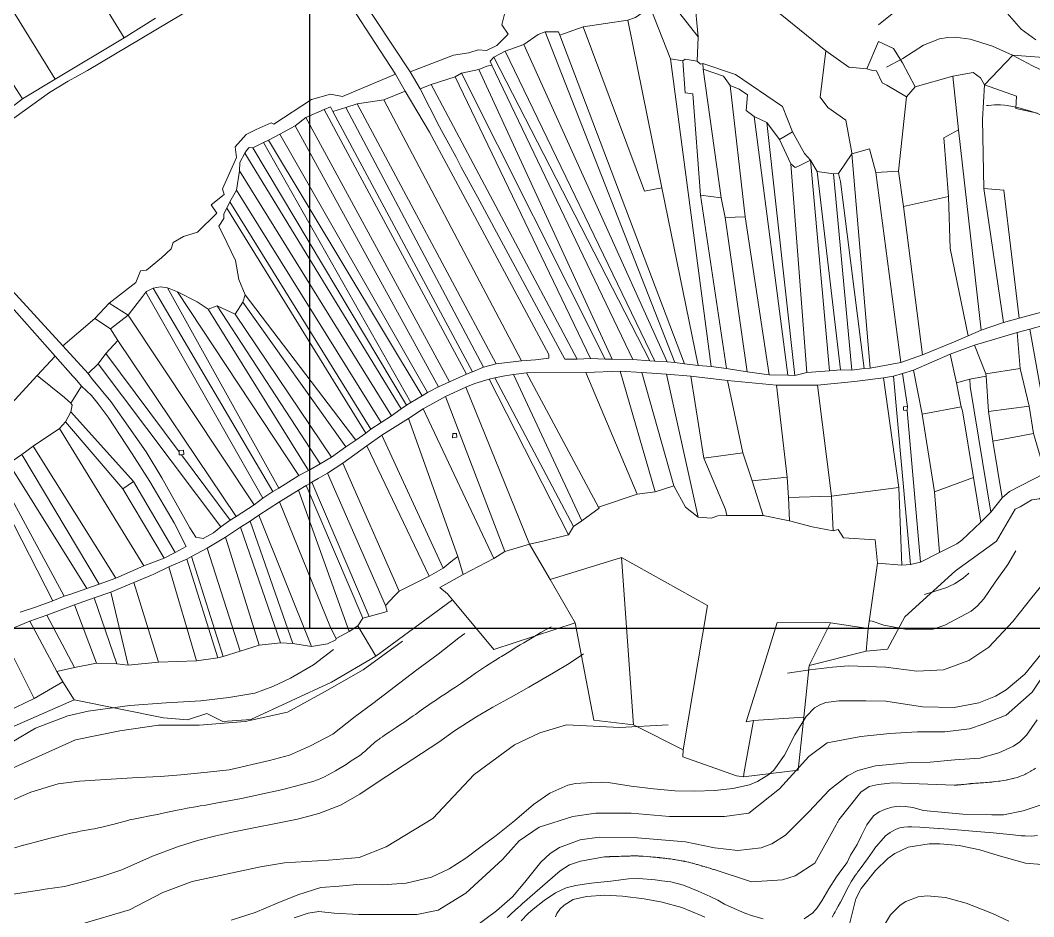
# Model space of a CAD drawing. Header units: metres. Extents: x 548946 to 557077, y 1838800 to 1845419.
# Drawn here: x 554815 to 555462, y 1839816 to 1840388 of the extents above; entities that cross this region are included whole.
import ezdxf

# ---------------------------------------------------------------- set-up
doc = ezdxf.new("R2010")
doc.units = ezdxf.units.M
doc.header["$LTSCALE"] = 28
for name, color, linetype, lineweight in [('1', 7, 'Continuous', 13), ('10', 7, 'Continuous', 13), ('2', 7, 'Continuous', 13), ('60', 7, 'Continuous', 25)]:
    doc.layers.add(name, color=color, linetype=linetype, lineweight=lineweight)

msp = doc.modelspace()

# ---------------------------------------------------------------- linework, layer by layer
at = {"layer": '1'}
for points in [[(555462.93, 1840375.06), (555453.56, 1840381.89), (555443.33, 1840393.86), (555435.66, 1840411.81), (555423.72, 1840418.65), (555410.09, 1840418.65), (555385.37, 1840403.26), (555362.77, 1840384.8)], [(555431.57, 1840333.16), (555432.79, 1840333.33), (555436.67, 1840333.63), (555440.54, 1840333.6), (555443.11, 1840333.42), (555444.82, 1840333.22), (555448.22, 1840332.68), (555452.07, 1840331.85), (555454.6, 1840331.18), (555459.61, 1840329.63), (555463.37, 1840328.31), (555470.78, 1840325.41), (555477.85, 1840322.33), (555481.33, 1840320.66), (555488.06, 1840317.09), (555491.34, 1840315.16), (555491.83, 1840314.86), (555493.67, 1840313.63)], [(555304.7, 1839971.16), (555318.86, 1839973.29), (555333.35, 1839975), (555343.58, 1839975.86), (555367.45, 1839975), (555387.05, 1839972.44), (555404.11, 1839973.3), (555420.31, 1839979.28), (555433.09, 1839987.83), (555448.44, 1840004.07), (555460.37, 1840019.46), (555479.97, 1840043.39)], [(555420.38, 1840034.98), (555419.82, 1840034.46), (555416.9, 1840032.04), (555413.53, 1840029.68), (555411.18, 1840028.27), (555407.92, 1840026.6), (555406.24, 1840025.87), (555392.09, 1840021.4)], [(555153.91, 1840000.83), (555150.8, 1839999.04), (555147.46, 1839997.09), (555140.78, 1839993.16), (555136.44, 1839990.58), (555134.28, 1839989.28), (555131.05, 1839987.3), (555128.84, 1839985.92), (555124.43, 1839983.15), (555122.22, 1839981.77), (555121.11, 1839981.09), (555120.83, 1839980.92), (555112.04, 1839975.42), (555105.63, 1839971.09), (555102.44, 1839968.9), (555100.31, 1839967.43), (555096.07, 1839964.49), (555092.87, 1839962.3), (555090.78, 1839960.9), (555086.58, 1839958.11), (555083.43, 1839956.01), (555080.22, 1839953.84), (555078.1, 1839952.39), (555073.85, 1839949.46), (555073.49, 1839949.21), (555070.22, 1839946.88)], [(555059.1, 1839991.67), (555034.12, 1839973.4), (555009.42, 1839959.25), (554985.9, 1839946.27), (554958.84, 1839940.38), (554929.44, 1839938.02), (554903.56, 1839938.02), (554878.86, 1839934.48), (554850.63, 1839928.58), (554787.12, 1839900.27), (554755.36, 1839887.3), (554711.84, 1839880.22), (554675.38, 1839871.96), (554648.33, 1839858.99), (554613.04, 1839831.86), (554583.63, 1839818.88), (554557.76, 1839820.06), (554538.94, 1839824.78), (554516.59, 1839837.76), (554475.42, 1839889.66), (554450.73, 1839907.34), (554438.97, 1839915.6), (554424.85, 1839922.68), (554424.42, 1839922.71)], [(555098.88, 1839996.47), (555095.15, 1839993.67), (555081.89, 1839983.23), (555068.2, 1839973.3), (555040.26, 1839951.88), (555029.02, 1839943.63), (555014.78, 1839932.37), (555000.54, 1839924.87), (554987.04, 1839918.87), (554974.25, 1839915.48), (554948.64, 1839909.64), (554934.72, 1839908.09), (554917.81, 1839906.39), (554904.89, 1839905.3), (554890.35, 1839904.57), (554870.04, 1839903.37), (554853.25, 1839902.21), (554839.52, 1839900.51), (554822.11, 1839895.4), (554810.86, 1839890.45)], [(555015.06, 1839986.36), (555002.4, 1839976.61), (554987.79, 1839967.99), (554976.55, 1839962.74), (554965.08, 1839958.34), (554948.45, 1839955.78), (554930.54, 1839953.62), (554908.49, 1839952.23), (554885.24, 1839950.52), (554858.67, 1839947.04)], [(554990.15, 1839815.23), (554998.94, 1839818.17), (555005.77, 1839819.15), (555015.53, 1839818.17), (555031.15, 1839817.19), (555045.79, 1839817.19), (555068.25, 1839817.19), (555081.91, 1839820.13), (555099.48, 1839830.9), (555122.91, 1839852.43), (555133.65, 1839864.18), (555146.34, 1839872.99), (555167.82, 1839879.84), (555182.46, 1839881.8), (555204.91, 1839881.8), (555229.32, 1839879.84), (555247.86, 1839879.84), (555264.46, 1839879.84), (555280.08, 1839881.8), (555299.6, 1839897.47), (555318.15, 1839918.02), (555329.86, 1839926.83), (555351.34, 1839930.75), (555369.89, 1839932.71), (555387.46, 1839933.69), (555405.03, 1839933.69), (555420.65, 1839935.64), (555429.43, 1839938.58), (555444.08, 1839944.45), (555460.67, 1839959.14), (555478.16, 1839985.27)], [(554949.87, 1839813.6), (554965.23, 1839818.49), (554979.26, 1839824.43), (554992.44, 1839829.72), (555006.99, 1839834.41), (555018.76, 1839835.42), (555030.08, 1839836.3), (555046.37, 1839836.22), (555061.51, 1839837.23), (555077.74, 1839841.08), (555088.94, 1839846.43), (555099.51, 1839853.3), (555109.21, 1839860.36), (555118.98, 1839867.7), (555130.67, 1839877.04), (555142.64, 1839887.34), (555153.06, 1839894.66), (555164.49, 1839899.66), (555169.46, 1839900.83), (555179.81, 1839901.54), (555186.16, 1839901.68), (555190.21, 1839901.47), (555204.87, 1839899.15), (555219.11, 1839897.35), (555232.89, 1839896.25), (555245.28, 1839895.93), (555258.32, 1839896.43), (555269.71, 1839897.59), (555280.46, 1839900.03), (555285.59, 1839902.05), (555292.79, 1839906.46), (555295.93, 1839909.27), (555302.82, 1839918.92), (555309.26, 1839931.8), (555316.48, 1839943.54), (555321.96, 1839949.04), (555325.2, 1839951.05), (555329.09, 1839952.45), (555337.47, 1839953.52), (555354.5, 1839953.53), (555367.25, 1839953.25), (555390.67, 1839949.82), (555410.85, 1839949.36), (555426.56, 1839952.34), (555437.2, 1839956.52), (555443.98, 1839960.48), (555456.07, 1839970.6), (555466.17, 1839983.15)], [(554858.67, 1839947.04), (554845.79, 1839944.02), (554825.17, 1839936.1), (554810.12, 1839927.2)], [(555070.22, 1839946.88), (555067.41, 1839944.88), (555066.01, 1839943.89), (555063.89, 1839942.41), (555060.7, 1839940.21), (555057.34, 1839937.94), (555055.09, 1839936.44), (555050.56, 1839933.46), (555047.74, 1839931.6), (555046.35, 1839930.65), (555044.96, 1839929.68), (555044.28, 1839929.19), (555042.93, 1839928.18), (555042.26, 1839927.66), (555041.28, 1839926.87), (555040.6, 1839926.29), (555039.25, 1839925.1), (555038.37, 1839924.3), (555036.61, 1839922.68), (555035.27, 1839921.48), (555034.37, 1839920.7), (555033.91, 1839920.32), (555033.22, 1839919.75), (555032.51, 1839919.21), (555032.15, 1839918.94), (555031.89, 1839918.75), (555026.53, 1839915.24), (555023.24, 1839913.03), (555016.49, 1839908.92), (555011.76, 1839906.29), (555009.35, 1839905.08), (555005.65, 1839903.45), (555001.9, 1839902.11), (554994.22, 1839899.92), (554982.84, 1839896.96), (554970.13, 1839894.14), (554956.58, 1839891.22), (554943.73, 1839888.91), (554943.37, 1839888.85), (554933.7, 1839887.1), (554930.2, 1839886.53), (554928.45, 1839886.24), (554925.83, 1839885.78), (554923.21, 1839885.31), (554921.9, 1839885.06), (554918.06, 1839884.31), (554915.5, 1839883.78), (554910.39, 1839882.7), (554905.38, 1839881.63), (554902.87, 1839881.1), (554900.36, 1839880.59), (554899.1, 1839880.34), (554897.02, 1839879.94), (554892.86, 1839879.17), (554889.74, 1839878.57), (554887.66, 1839878.14), (554886.63, 1839877.92), (554885.08, 1839877.57), (554884.57, 1839877.45), (554876.76, 1839875.31), (554874.53, 1839874.69), (554873.41, 1839874.39), (554871.74, 1839873.95), (554870.06, 1839873.53), (554869.21, 1839873.32), (554867.53, 1839872.93), (554866.68, 1839872.75), (554865.41, 1839872.48), (554864.54, 1839872.31), (554862.79, 1839871.98), (554861.03, 1839871.66), (554857.52, 1839871.05), (554854.88, 1839870.59), (554853.57, 1839870.34), (554852.21, 1839870.08), (554851.31, 1839869.89), (554849.5, 1839869.51), (554846.8, 1839868.9), (554845, 1839868.48), (554841.41, 1839867.6), (554837.28, 1839866.57), (554834.53, 1839865.86), (554829.03, 1839864.44), (554817.75, 1839861.51), (554817.48, 1839861.44), (554811.75, 1839859.85)], [(555105.05, 1839809.11), (555119.13, 1839819.63), (555129.27, 1839828.44), (555137.16, 1839837.88), (555147.36, 1839850.7), (555153.28, 1839856.17), (555159.19, 1839859.95), (555172.51, 1839864.86), (555184.6, 1839866.56), (555209.11, 1839866.1), (555239.51, 1839863.62), (555258.12, 1839859.89), (555273.01, 1839858.03), (555287.81, 1839859.81), (555294.72, 1839862.38), (555303.42, 1839867.94), (555318.29, 1839882.84), (555331.44, 1839896.72), (555342.95, 1839905.81), (555349.43, 1839909.1), (555360.67, 1839912.1), (555380.91, 1839913.97), (555395.52, 1839914.35), (555411.26, 1839915.85), (555427.37, 1839916.97), (555439.37, 1839920.35), (555448.71, 1839924.6), (555452.86, 1839927.47), (555457.01, 1839931.63), (555463.81, 1839941.49)], [(554853.46, 1839810.88), (554885, 1839820.28), (554906.31, 1839831.4), (554925.06, 1839838.24), (554968.53, 1839847.64), (554983.88, 1839850.2), (555012.01, 1839851.91), (555031.61, 1839853.62), (555048.66, 1839860.46), (555078.49, 1839878.41), (555104.92, 1839906.62), (555130.49, 1839925.42), (555146.68, 1839933.12), (555163.73, 1839938.25), (555197.82, 1839936.54), (555228.51, 1839938.25), (555228.62, 1839938.3)], [(555315.22, 1839814.59), (555320.79, 1839818.34), (555323.58, 1839821.5), (555326.65, 1839825.96), (555331.06, 1839833.71), (555335.92, 1839841.37), (555339.39, 1839846.02), (555342.62, 1839850.37), (555344.81, 1839855.02), (555349.04, 1839861.9), (555351.82, 1839867.62), (555355.21, 1839874.4), (555359.4, 1839880.27), (555363.13, 1839882.68), (555367.07, 1839884.39), (555371.2, 1839885.7), (555375.82, 1839886.35), (555379.83, 1839886.22), (555384.61, 1839885.47), (555391.36, 1839883.65), (555416.53, 1839881.25), (555435.02, 1839880.77)], [(555435.02, 1839880.77), (555442.32, 1839880.77), (555454.87, 1839883.4), (555465.66, 1839886.95)], [(555463.99, 1839867.6), (555460.17, 1839867.27), (555456.29, 1839867.34), (555453.7, 1839867.54), (555448.54, 1839868.13), (555435.88, 1839869.4), (555422.67, 1839870.41), (555410.53, 1839871.42), (555401.32, 1839872.18), (555400.9, 1839872.22), (555389.09, 1839873.05), (555383.88, 1839873.29), (555381.3, 1839873.24), (555378.77, 1839872.99), (555377.53, 1839872.76), (555376.31, 1839872.45), (555373.92, 1839871.61), (555371.62, 1839870.48), (555370.12, 1839869.59), (555367.2, 1839867.48), (555360.23, 1839859.32), (555360.04, 1839859.05), (555357.07, 1839854.86), (555355.57, 1839852.77), (555353.29, 1839849.66), (555350.26, 1839845.58), (555349.26, 1839844.2), (555348.77, 1839843.51), (555347.81, 1839842.12), (555347.33, 1839841.42), (555346.64, 1839840.36), (555345.95, 1839839.25), (555345.5, 1839838.51), (555344.63, 1839837.01), (555344.2, 1839836.26), (555343.37, 1839834.73), (555342.55, 1839833.2), (555340.94, 1839830.12), (555338.36, 1839825.14), (555337.05, 1839822.67), (555335.72, 1839820.2), (555335.05, 1839818.97), (555334.43, 1839817.86), (555333.17, 1839815.63)], [(555466.75, 1839849.13), (555456.45, 1839849.94), (555438.95, 1839854.99), (555427.32, 1839858.41), (555414.04, 1839861.37), (555401.81, 1839862.44), (555395.04, 1839862.26), (555381.55, 1839860.21), (555373.09, 1839856.18), (555368.67, 1839852.99), (555360.72, 1839845.29), (555351.64, 1839833.78), (555348.28, 1839827.35), (555344.49, 1839811.98)], [(555134.79, 1839813.24), (555139.26, 1839817.86), (555142.52, 1839820.64), (555149.46, 1839826.1), (555156.75, 1839831.04), (555163.51, 1839834.35), (555169.76, 1839835.75), (555176.49, 1839836.77), (555181.4, 1839837.45), (555191.96, 1839838.48), (555203.19, 1839840), (555209.85, 1839840.3), (555220.36, 1839839.32), (555224.54, 1839838.79), (555230.33, 1839838), (555238.24, 1839836.02), (555247.77, 1839832.23), (555255.43, 1839828.66), (555260.24, 1839826.34), (555264.49, 1839823.96), (555268.83, 1839822.02), (555277.52, 1839818.13), (555282.27, 1839816.38), (555289.18, 1839814.43)], [(555251.97, 1839815.52), (555249.59, 1839816.73), (555237.37, 1839821.65), (555224.72, 1839825.08), (555213.27, 1839827.25), (555199.51, 1839828.98), (555188.07, 1839829.54), (555176.43, 1839828.72), (555167.91, 1839826.77), (555162.3, 1839823.21), (555159.58, 1839820.63), (555157.49, 1839817.9), (555156.69, 1839815.8)], [(555360.16, 1839800.15), (555370.35, 1839817.1), (555376.42, 1839823.2), (555380.02, 1839825.63), (555387.99, 1839828.47), (555393.72, 1839829.09), (555405.31, 1839828.08), (555418.54, 1839824.41), (555435.35, 1839817.85), (555445.85, 1839813.03)]]:
    msp.add_lwpolyline(points, dxfattribs=at)
at = {"layer": '10'}
for p, q in [((555247.7, 1840377.11), (555242.77, 1840427.31)), ((554797.3, 1840415.82), (554837.6, 1840350.03)), ((555268.2, 1840417.62), (555329.01, 1840368.11)), ((554775.33, 1840400.56), (554816.87, 1840337.55)), ((555229.96, 1840363.11), (555217.03, 1840395.93)), ((554881.58, 1840376.5), (554901.56, 1840389.04)), ((555174.39, 1840383.52), (555202.94, 1840387.58)), ((555224.62, 1840280.75), (555202.94, 1840387.58)), ((555232.86, 1840169.38), (555150.17, 1840380.19)), ((555159.53, 1840378.01), (555174.39, 1840383.52)), ((555213.54, 1840278.58), (555174.39, 1840383.52)), ((555159.53, 1840378.01), (555238.94, 1840168.54)), ((555247.08, 1840361.54), (555247.7, 1840377.11)), ((555117.4, 1840364.13), (555124.61, 1840367.92)), ((555124.61, 1840367.92), (555136.63, 1840372.22)), ((555220.08, 1840170.2), (555124.61, 1840367.92)), ((555136.63, 1840372.22), (555227.96, 1840169.8)), ((555117.4, 1840364.13), (555216.88, 1840170.37)), ((555237.99, 1840361.64), (555229.96, 1840363.11)), ((555255.89, 1840166.84), (555229.96, 1840363.11)), ((555060.95, 1840342.39), (555054.8, 1840353.31)), ((555070.5, 1840343.96), (555063.97, 1840354.69)), ((555092.65, 1840351.6), (555096.8, 1840353.87)), ((555096.8, 1840353.87), (555107.84, 1840356.23)), ((555188.31, 1840171.45), (555096.8, 1840353.87)), ((555107.84, 1840356.23), (555192.9, 1840171.39)), ((555206.1, 1840171.23), (555116.02, 1840358.91)), ((555077.4, 1840346.55), (555092.65, 1840351.6)), ((555092.65, 1840351.6), (555178.97, 1840171.84)), ((555385.97, 1840345.24), (555410.16, 1840351.93)), ((555410.16, 1840351.93), (555413.76, 1840317.79)), ((555070.5, 1840343.96), (555077.4, 1840346.55)), ((555170.57, 1840171.53), (555077.4, 1840346.55)), ((555277.61, 1840262.35), (555268.12, 1840346.06)), ((555385.97, 1840345.24), (555380.54, 1840338.75)), ((555030.15, 1840334.33), (555118.84, 1840168.39)), ((555135.03, 1840170.37), (555047.25, 1840336.95)), ((555375.45, 1840291.47), (555380.54, 1840338.75)), ((555100.06, 1840162), (555009.3, 1840330.79)), ((555014.78, 1840329.48), (555103.71, 1840163.46)), ((555110.88, 1840166.35), (555023.06, 1840332.02)), ((554997.52, 1840325.59), (555089.18, 1840156.96)), ((555304.89, 1840161.36), (555283.4, 1840326.32)), ((555309.33, 1840161.07), (555291.55, 1840322.5)), ((554980.86, 1840314.95), (555075.11, 1840150.16)), ((555082.09, 1840153.73), (554990.72, 1840320.24)), ((555299.47, 1840311.5), (555307.79, 1840316.4)), ((555428.05, 1840190.05), (555413.76, 1840317.79)), ((554970.52, 1840309.68), (555064.37, 1840143.83)), ((555071.68, 1840148.1), (554973.71, 1840311.17)), ((555058.36, 1840139.8), (554958.69, 1840302.95)), ((555061.66, 1840142.1), (554963.77, 1840306.24)), ((555357.39, 1840165.7), (555345.7, 1840302.34)), ((555316.9, 1840162.93), (555306.82, 1840296.01)), ((555331.36, 1840164.03), (555319.34, 1840298.43)), ((554953.3, 1840279.35), (554955.19, 1840291.59)), ((554955.19, 1840291.59), (555052.16, 1840135.35)), ((555338.51, 1840164.66), (555323.57, 1840291.11)), ((555345.78, 1840164.49), (555333.98, 1840289.76)), ((555360.97, 1840290.56), (555375.45, 1840291.47)), ((555376.92, 1840169.27), (555360.97, 1840290.56)), ((555375.45, 1840291.47), (555378.63, 1840268.91)), ((555045.54, 1840131.09), (554953.3, 1840279.35)), ((555213.54, 1840278.58), (555224.62, 1840280.75)), ((555247.63, 1840167.33), (555224.62, 1840280.75)), ((555262.37, 1840274.34), (555249.1, 1840276.03)), ((555265.84, 1840165.54), (555249.1, 1840276.03)), ((555442.29, 1840194.93), (555429.78, 1840280.41)), ((554949.13, 1840271.71), (555038.96, 1840126.74)), ((555262.37, 1840274.34), (555264.94, 1840261.89)), ((555378.63, 1840268.91), (555407.33, 1840275.24)), ((555035.73, 1840124.35), (554947.11, 1840267.82)), ((555390.69, 1840174.22), (555378.63, 1840268.91)), ((555264.94, 1840261.89), (555277.61, 1840262.35)), ((555278.88, 1840163.32), (555264.94, 1840261.89)), ((555292.88, 1840161.5), (555277.61, 1840262.35)), ((554970.14, 1840082.76), (554895.58, 1840214.25)), ((554976.58, 1840087), (554900.19, 1840216.66)), ((554909.27, 1840217), (554915.69, 1840214.44)), ((554909.27, 1840217), (554980.2, 1840089.12)), ((554993.05, 1840097.23), (554915.69, 1840214.44)), ((555029.35, 1840119.7), (554958.74, 1840212.57)), ((554872.01, 1840207.14), (554863.07, 1840197.33)), ((554884.26, 1840199.43), (554872.01, 1840207.14)), ((554935.19, 1840203.46), (554941.07, 1840205.54)), ((554941.07, 1840205.54), (555006.76, 1840104.8)), ((554957.33, 1840207.73), (555022.92, 1840115.45)), ((554872.94, 1840190.76), (554884.26, 1840199.43)), ((554964.48, 1840078.59), (554884.26, 1840199.43)), ((554999.24, 1840100.49), (554935.19, 1840203.46)), ((555013.92, 1840108.95), (554952.38, 1840200.08)), ((555472.2, 1840203), (555452.29, 1840197.68)), ((554842.48, 1840179.9), (554863.07, 1840197.33)), ((554863.07, 1840197.33), (554872.94, 1840190.76)), ((555442.29, 1840194.93), (555428.05, 1840190.05)), ((555452.29, 1840197.68), (555442.29, 1840194.93)), ((555459.11, 1840190.66), (555468.37, 1840193.07)), ((554872.94, 1840190.76), (554877.66, 1840183.43)), ((555428.05, 1840190.05), (555419.9, 1840186.37)), ((555423.93, 1840180.41), (555451.19, 1840188.44)), ((555451.19, 1840188.44), (555459.11, 1840190.66)), ((555451.19, 1840188.44), (555453.03, 1840165.47)), ((555459.11, 1840190.66), (555474.44, 1840105.21)), ((554842.48, 1840179.9), (554858.82, 1840162.38)), ((554877.66, 1840183.43), (554869.99, 1840175.1)), ((554877.66, 1840183.43), (554953.01, 1840071.21)), ((555408.38, 1840174.57), (555423.93, 1840180.41)), ((555423.93, 1840180.41), (555431.16, 1840162.09)), ((554826.15, 1840160.96), (554837.74, 1840173.33)), ((554848.94, 1840160.65), (554837.74, 1840173.33)), ((554869.99, 1840175.1), (554865, 1840168.44)), ((554869.99, 1840175.1), (554916.77, 1840112.34)), ((555390.69, 1840174.22), (555376.92, 1840169.27)), ((555384.99, 1840164.54), (555408.38, 1840174.57)), ((555408.38, 1840174.57), (555412.36, 1840156.27)), ((554858.82, 1840162.38), (554865, 1840168.44)), ((554865, 1840168.44), (554943.4, 1840064.45)), ((555170.57, 1840171.53), (555178.97, 1840171.84)), ((555238.94, 1840168.54), (555247.63, 1840167.33)), ((555376.92, 1840169.27), (555357.39, 1840165.7)), ((555089.18, 1840156.96), (555100.06, 1840162)), ((555118.12, 1840159.57), (555168.11, 1840064.65)), ((555129.99, 1840161.61), (555173.6, 1840068.3)), ((555138.28, 1840162.84), (555184.18, 1840077.11)), ((555176.03, 1840162.89), (555208.77, 1840085.39)), ((555197.99, 1840163.71), (555220.2, 1840086.81)), ((555211.86, 1840162.99), (555232.1, 1840090.66)), ((555227.46, 1840161.85), (555247.63, 1840070.65)), ((555243.1, 1840160.58), (555251.33, 1840108.41)), ((555304.89, 1840161.36), (555292.88, 1840161.5)), ((555309.33, 1840161.07), (555304.89, 1840161.36)), ((555316.9, 1840162.93), (555309.33, 1840161.07)), ((555331.36, 1840164.03), (555316.9, 1840162.93)), ((555338.51, 1840164.66), (555331.36, 1840164.03)), ((555345.78, 1840164.49), (555338.51, 1840164.66)), ((555353.61, 1840165.46), (555345.78, 1840164.49)), ((555357.39, 1840165.7), (555353.61, 1840165.46)), ((555365.95, 1840159.63), (555372.24, 1840160.65)), ((555365.95, 1840159.63), (555375.63, 1840089.7)), ((555372.24, 1840160.65), (555378.08, 1840162.43)), ((555372.24, 1840160.65), (555383.09, 1840040.56)), ((555378.08, 1840162.43), (555384.99, 1840164.54)), ((555378.08, 1840162.43), (555381.07, 1840141.34)), ((555384.99, 1840164.54), (555390.51, 1840136.35)), ((555420.83, 1840158.69), (555431.43, 1840160.72)), ((555431.16, 1840162.09), (555453.03, 1840165.47)), ((555431.43, 1840160.72), (555431.16, 1840162.09)), ((555431.43, 1840160.72), (555432.84, 1840138.12)), ((554847.77, 1840143.42), (554854.56, 1840154.29)), ((555099.45, 1840153.64), (555140.06, 1840053.48)), ((555114.45, 1840158.69), (555165.1, 1840059.42)), ((555266.29, 1840157.92), (555276.23, 1840111.68)), ((555297.62, 1840154.8), (555304.42, 1840096.3)), ((555323.87, 1840154.86), (555332.67, 1840084.14)), ((555412.36, 1840156.27), (555420.83, 1840158.69)), ((555415.38, 1840140.98), (555412.36, 1840156.27)), ((555086.62, 1840147.67), (555124.4, 1840048.84)), ((555380.96, 1840138.82), (555381.07, 1840141.34)), ((555390.51, 1840136.35), (555415.38, 1840140.98)), ((555458.73, 1840141.58), (555432.84, 1840138.12)), ((554844.22, 1840131.56), (554847.74, 1840137.8)), ((554847.74, 1840137.8), (554887.62, 1840093.42)), ((555062.88, 1840133.68), (555094.41, 1840045.56)), ((555072.38, 1840139.87), (555117.4, 1840044.24)), ((555380.96, 1840138.82), (555389.53, 1840042.08)), ((555390.51, 1840136.35), (555398.47, 1840086.8)), ((555435.57, 1840119.15), (555432.84, 1840138.12)), ((554840.39, 1840127.24), (554894.22, 1840039.66)), ((554880.74, 1840088.85), (554844.22, 1840131.56)), ((555045.97, 1840122.99), (555085.09, 1840038.07)), ((555435.57, 1840119.15), (555461.5, 1840124.11)), ((554816.36, 1840110.67), (554823.7, 1840115.89)), ((554823.7, 1840115.89), (554876.41, 1840031.78)), ((555036.49, 1840116.25), (555076.15, 1840032.99)), ((555435.57, 1840119.15), (555441.5, 1840083.03)), ((554865.67, 1840027.92), (554816.36, 1840110.67)), ((554918.16, 1840110.47), (554949.21, 1840068.8)), ((555276.23, 1840111.68), (555251.33, 1840108.41)), ((555276.23, 1840111.68), (555282.2, 1840093.92)), ((554808.13, 1840104.82), (554857.95, 1840025.09)), ((555021.2, 1840105.04), (555057.08, 1840023.45)), ((554796.11, 1840095.2), (554836.14, 1840017.37)), ((554800.57, 1840099.61), (554843.33, 1840020.4)), ((555011.25, 1840098.86), (555048.26, 1840014.26)), ((555282.2, 1840093.92), (555304.42, 1840096.3)), ((555304.42, 1840096.3), (555305.21, 1840083.18)), ((555398.47, 1840086.8), (555423.31, 1840095.98)), ((555427.88, 1840067.42), (555423.31, 1840095.98)), ((554880.74, 1840088.85), (554887.62, 1840093.42)), ((554880.74, 1840088.85), (554907.12, 1840044.58)), ((554914.29, 1840048.1), (554887.62, 1840093.42)), ((555000, 1840092.13), (554997.79, 1840090.9)), ((554997.79, 1840090.9), (555033.85, 1840006.31)), ((555001.43, 1840092.93), (555037.87, 1840007.41)), ((555220.2, 1840086.81), (555232.1, 1840090.66)), ((555282.2, 1840093.92), (555289.04, 1840071.69)), ((555375.63, 1840089.7), (555332.67, 1840084.14)), ((555375.63, 1840089.7), (555377.54, 1840040.06)), ((554992.76, 1840087.92), (555025.21, 1839997.82)), ((555184.18, 1840077.11), (555208.77, 1840085.39)), ((555208.77, 1840085.39), (555220.2, 1840086.81)), ((555305.21, 1840083.18), (555332.67, 1840084.14)), ((555305.21, 1840083.18), (555305.85, 1840068.27)), ((555333.71, 1840062.08), (555332.67, 1840084.14)), ((555401.47, 1840048.1), (555398.47, 1840086.8)), ((555441.5, 1840083.03), (555434.37, 1840073.92)), ((554967.58, 1840072.02), (555001.07, 1839988.21)), ((555266.07, 1840071.81), (555289.04, 1840071.69)), ((555289.04, 1840071.69), (555305.85, 1840068.27)), ((555434.37, 1840073.92), (555427.88, 1840067.42)), ((554943.4, 1840064.45), (554949.21, 1840068.8)), ((554955.82, 1840064.4), (554981.39, 1839990.48)), ((554962.1, 1840068.1), (554989.16, 1839990.07)), ((555165.1, 1840059.42), (555168.11, 1840064.65)), ((555168.11, 1840064.65), (555173.6, 1840068.3)), ((554934.52, 1840050.96), (554946.2, 1840058.01)), ((554946.2, 1840058.01), (554967.83, 1839989.07)), ((554924.59, 1840045.59), (554934.52, 1840050.96)), ((554934.52, 1840050.96), (554955.57, 1839985.23)), ((555124.4, 1840048.84), (555140.06, 1840053.48)), ((554907.12, 1840044.58), (554894.22, 1840039.66)), ((554914.29, 1840048.1), (554907.12, 1840044.58)), ((554910.12, 1840039.05), (554921.59, 1840043.97)), ((554924.59, 1840045.59), (554921.59, 1840043.97)), ((554921.59, 1840043.97), (554941.5, 1839980.98)), ((554944.79, 1839981.86), (554924.59, 1840045.59)), ((555094.41, 1840045.56), (555097.94, 1840034.23)), ((555097.94, 1840034.23), (555117.4, 1840044.24)), ((555117.4, 1840044.24), (555124.4, 1840048.84)), ((555401.47, 1840048.1), (555389.53, 1840042.08)), ((554894.22, 1840039.66), (554876.41, 1840031.78)), ((554910.12, 1840039.05), (554927.8, 1839979.14)), ((555076.15, 1840032.99), (555085.09, 1840038.07)), ((555356.12, 1839999.59), (555362.09, 1840041.36)), ((555362.09, 1840041.36), (555377.54, 1840040.06)), ((555377.54, 1840040.06), (555383.09, 1840040.56)), ((555383.09, 1840040.56), (555389.53, 1840042.08)), ((554876.41, 1840031.78), (554865.67, 1840027.92)), ((555057.08, 1840023.45), (555076.15, 1840032.99)), ((555153.22, 1840030.89), (555169.31, 1840003.25)), ((554857.95, 1840025.09), (554847.73, 1840021.59)), ((554865.67, 1840027.92), (554857.95, 1840025.09)), ((554873.09, 1840022.93), (554887.9, 1840028.99)), ((554887.9, 1840028.99), (554903.47, 1839978.17)), ((554836.14, 1840017.37), (554825.2, 1840013.33)), ((554843.33, 1840020.4), (554836.14, 1840017.37)), ((554847.73, 1840021.59), (554843.33, 1840020.4)), ((554849.91, 1840014.7), (554862.48, 1840019.14)), ((554862.48, 1840019.14), (554873.09, 1840022.93)), ((554862.48, 1840019.14), (554877.09, 1839977.18)), ((554873.09, 1840022.93), (554884.14, 1839976.2)), ((555042.18, 1839982.12), (555091.09, 1840017.97)), ((555048.26, 1840014.26), (555054.1, 1840020.45)), ((555054.1, 1840020.45), (555057.08, 1840023.45)), ((554825.2, 1840013.33), (554815.28, 1840010.07)), ((554832.47, 1840008.12), (554849.91, 1840014.7)), ((554849.91, 1840014.7), (554863.97, 1839977.63)), ((554810.76, 1840000), (554821.49, 1840004.26)), ((554821.49, 1840004.26), (554832.47, 1840008.12)), ((554821.49, 1840004.26), (554838.66, 1839972.32)), ((554832.47, 1840008.12), (554850.05, 1839974.71)), ((555030.74, 1840001.38), (555033.85, 1840006.31)), ((555033.85, 1840006.31), (555037.87, 1840007.41)), ((555016.96, 1839993.37), (555025.21, 1839997.82)), ((555025.21, 1839997.82), (555030.74, 1840001.38)), ((555030.74, 1840001.38), (555042.18, 1839982.12)), ((555332.14, 1840003.22), (555318.45, 1839976.15)), ((555332.14, 1840003.22), (555356.12, 1839999.59)), ((555356.12, 1839999.59), (555354.72, 1839985.19)), ((554803.31, 1839997.04), (554824.29, 1839955.12)), ((554955.57, 1839985.23), (554944.79, 1839981.86)), ((554955.57, 1839985.23), (554967.83, 1839989.07)), ((554967.83, 1839989.07), (554981.39, 1839990.48)), ((554981.39, 1839990.48), (554989.16, 1839990.07)), ((554989.16, 1839990.07), (555001.07, 1839988.21)), ((555354.72, 1839985.19), (555318.45, 1839976.15)), ((554903.47, 1839978.17), (554927.8, 1839979.14)), ((554927.8, 1839979.14), (554941.5, 1839980.98)), ((554941.5, 1839980.98), (554944.79, 1839981.86)), ((554842.5, 1839965.71), (554838.66, 1839972.32)), ((554863.97, 1839977.63), (554850.05, 1839974.71)), ((554863.97, 1839977.63), (554877.09, 1839977.18)), ((554877.09, 1839977.18), (554884.14, 1839976.2)), ((554884.14, 1839976.2), (554903.47, 1839978.17)), ((554824.29, 1839955.12), (554842.5, 1839965.71)), ((554849.72, 1839954.21), (554842.5, 1839965.71)), ((554790.87, 1839928.5), (554849.72, 1839954.21)), ((555283.01, 1839940.93), (555315.02, 1839943.04)), ((555238.13, 1839922.25), (555206.46, 1839938.26))]:
    msp.add_line(p, q, dxfattribs=at)
for points in [[(555138.23, 1840521.88), (555137.3, 1840516.84), (555136.74, 1840514.79), (555132.99, 1840509.8), (555127.83, 1840506.08), (555122.21, 1840503.38), (555085.06, 1840483.54), (555042.95, 1840461.21), (555011.48, 1840444.78), (555009.28, 1840441.42), (555009.28, 1840439.9), (555019.33, 1840422.29), (555063.97, 1840354.69)], [(555170.65, 1840461.29), (555154.25, 1840452.51), (555143.35, 1840445.42), (555139.61, 1840427.49), (555139.57, 1840426.59), (555128.72, 1840416.26), (555131.85, 1840409.5), (555125.7, 1840397.53), (555122.59, 1840384.81), (555126.48, 1840378.8), (555119.28, 1840371.55), (555112.67, 1840368.27), (555107.46, 1840368.76), (555101.4, 1840366.83), (555091.66, 1840365.28), (555063.97, 1840354.69)], [(554842.18, 1840440.86), (554881.58, 1840376.5), (554837.6, 1840350.03)], [(554842.48, 1840179.9), (554786.82, 1840240.62), (554755.74, 1840269.72), (554755.79, 1840272.08), (554763.52, 1840281.84), (554774.58, 1840293.22), (554789.58, 1840306.7), (554810.65, 1840324.68), (554811.25, 1840325.26), (554834.14, 1840341.59), (554846.02, 1840348.78), (554858.28, 1840355.49), (554927.57, 1840396.9), (554936.38, 1840402.24), (554937.04, 1840402.72), (554950.16, 1840409.57), (554959.87, 1840414.21), (554966.87, 1840416.8), (554974.77, 1840419.2), (554995.51, 1840423.69), (554996.58, 1840424.01), (555000, 1840424.58)], [(555000, 1840424.58), (555006.06, 1840425.59), (555007.45, 1840425.68), (555008.44, 1840425.2), (555013.6, 1840416.3), (555054.8, 1840353.31)], [(555217.03, 1840395.93), (555223.36, 1840396.27), (555230.53, 1840399.05), (555247.7, 1840377.11)], [(555202.94, 1840387.58), (555207.74, 1840389.44), (555217.03, 1840395.93)], [(555136.63, 1840372.22), (555145.63, 1840378.51), (555150.17, 1840380.19)], [(555150.17, 1840380.19), (555158.56, 1840380.26), (555159.53, 1840378.01)], [(555355.21, 1840356.64), (555362.64, 1840374.14), (555372.26, 1840369.61), (555378.04, 1840360.38), (555385.97, 1840345.24)], [(555493.41, 1840348.79), (555478.32, 1840372.51), (555477.56, 1840373.28), (555467.87, 1840363.8), (555448.28, 1840365.39), (555430.29, 1840346.5)], [(555345.7, 1840302.34), (555345.66, 1840303.17), (555341.76, 1840323.93), (555330.44, 1840332.03), (555325.52, 1840338.6), (555329.01, 1840368.11)], [(555329.01, 1840368.11), (555343.71, 1840357.71), (555355.21, 1840356.64)], [(555116.02, 1840358.91), (555114.98, 1840361.46), (555117.4, 1840364.13)], [(555237.99, 1840361.64), (555239.31, 1840362.86), (555247.08, 1840361.54)], [(555249.1, 1840276.03), (555244.36, 1840340.63), (555239.36, 1840341.35), (555237.99, 1840361.64)], [(555247.08, 1840361.54), (555249.28, 1840359.68), (555250.76, 1840360.09), (555250.94, 1840356.39), (555262.37, 1840274.34)], [(555250.76, 1840360.09), (555271.51, 1840352.94), (555301.49, 1840332.71), (555307.79, 1840316.4)], [(555054.8, 1840353.31), (555020.83, 1840339.09), (555013.25, 1840340.59), (555001.12, 1840337), (554977.01, 1840321.34), (554975.34, 1840322.19), (554965.76, 1840317.89), (554959.56, 1840314.83), (554952.45, 1840306.97), (554953.36, 1840300.12), (554944.39, 1840280.08), (554945.46, 1840276.55), (554937.06, 1840269.88), (554940.71, 1840264.52), (554928.48, 1840252.45), (554919.57, 1840249.6), (554912.91, 1840245.96), (554911.75, 1840241.86), (554905.56, 1840236.11), (554895.89, 1840228.18), (554892, 1840227.86), (554889.02, 1840220.39), (554872.01, 1840207.14)], [(555107.84, 1840356.23), (555112.97, 1840358.29), (555116.02, 1840358.91)], [(555268.12, 1840346.06), (555263.9, 1840351.87), (555250.94, 1840356.39)], [(555380.54, 1840338.75), (555367.98, 1840346.23), (555365.03, 1840347.68), (555361.4, 1840355.43), (555358.85, 1840355.6), (555355.21, 1840356.64)], [(555410.16, 1840351.93), (555423.09, 1840354.36), (555427.81, 1840351), (555430.29, 1840346.5)], [(554780.43, 1840306.56), (554797.79, 1840322.84), (554816.87, 1840337.55), (554837.6, 1840350.03)], [(555014.78, 1840329.48), (555023.06, 1840332.02), (555030.15, 1840334.33), (555047.25, 1840336.95), (555060.95, 1840342.39)], [(555060.95, 1840342.39), (555076.34, 1840316.31), (555100.65, 1840271.07), (555152.52, 1840174.39), (555152.51, 1840172.06), (555144, 1840171.1), (555135.03, 1840170.37)], [(555070.5, 1840343.96), (555082.73, 1840319.72), (555093.29, 1840300.22), (555096.67, 1840293.99)], [(555283.4, 1840326.32), (555278.2, 1840329.98), (555279.22, 1840340.03), (555273.8, 1840343.66), (555268.12, 1840346.06)], [(555430.29, 1840346.5), (555429.08, 1840324.35), (555429.78, 1840280.41)], [(555430.29, 1840346.5), (555450.75, 1840339.12), (555450.23, 1840331.38), (555464.06, 1840328.3)], [(554963.77, 1840306.24), (554970.52, 1840309.68), (554973.71, 1840311.17), (554980.86, 1840314.95), (554990.72, 1840320.24), (554997.52, 1840325.59), (555009.3, 1840330.79)], [(555009.3, 1840330.79), (555013.35, 1840332.47), (555014.78, 1840329.48)], [(555283.4, 1840326.32), (555291.55, 1840322.5), (555299.47, 1840311.5), (555306.82, 1840296.01)], [(555307.79, 1840316.4), (555315.49, 1840302.57), (555319.34, 1840298.43)], [(555413.76, 1840317.79), (555404.42, 1840312.71), (555407.33, 1840275.24)], [(554955.19, 1840291.59), (554955.43, 1840296.96), (554958.69, 1840302.95)], [(554958.69, 1840302.95), (554959.59, 1840304.53), (554961.46, 1840306.53), (554963.77, 1840306.24)], [(555323.57, 1840291.11), (555333.98, 1840289.76), (555337.17, 1840289.9), (555345.7, 1840302.34)], [(555345.7, 1840302.34), (555356.96, 1840305.63), (555360.97, 1840290.56)], [(555306.82, 1840296.01), (555309.57, 1840293.69), (555311.31, 1840294.42), (555319.34, 1840298.43)], [(555319.34, 1840298.43), (555322.27, 1840293.21), (555323.57, 1840291.11)], [(555096.67, 1840293.99), (555106.95, 1840275), (555162.64, 1840171.55), (555170.57, 1840171.53)], [(555337.17, 1840289.9), (555338.37, 1840284.83), (555353.61, 1840165.46)], [(554947.11, 1840267.82), (554949.13, 1840271.71), (554953.3, 1840279.35)], [(555429.78, 1840280.41), (555442.61, 1840279.28), (555452.29, 1840197.68)], [(555419.9, 1840186.37), (555408.36, 1840242.09), (555407.33, 1840275.24)], [(554947.11, 1840267.82), (554945.19, 1840264.23), (554945.14, 1840261.26), (554942.13, 1840256.28), (554947.1, 1840245.8), (554952.57, 1840234.4), (554954.84, 1840222.28), (554958.74, 1840212.57)], [(554837.74, 1840173.33), (554783.71, 1840234.25), (554772.59, 1840244.33), (554759.24, 1840231.55), (554746.57, 1840218.41)], [(554900.19, 1840216.66), (554904.8, 1840217.64), (554909.27, 1840217)], [(554884.26, 1840199.43), (554893.61, 1840211.7), (554895.58, 1840214.25)], [(554900.19, 1840216.66), (554895.96, 1840214.67), (554895.58, 1840214.25)], [(554915.69, 1840214.44), (554928.15, 1840208.05), (554935.19, 1840203.46)], [(554941.07, 1840205.54), (554952.38, 1840200.08), (554957.33, 1840207.73), (554958.74, 1840212.57)], [(555419.9, 1840186.37), (555410.42, 1840182.29), (555390.69, 1840174.22)], [(555100.06, 1840162), (555103.71, 1840163.46), (555110.88, 1840166.35), (555118.84, 1840168.39), (555135.03, 1840170.37)], [(555178.97, 1840171.84), (555188.31, 1840171.45), (555192.9, 1840171.39), (555206.1, 1840171.23), (555216.88, 1840170.37), (555220.08, 1840170.2), (555227.96, 1840169.8), (555232.86, 1840169.38), (555238.94, 1840168.54)], [(555247.63, 1840167.33), (555255.89, 1840166.84), (555265.84, 1840165.54), (555278.88, 1840163.32), (555292.88, 1840161.5)], [(554826.15, 1840160.96), (554811.96, 1840145.57), (554786.84, 1840117.6)], [(554847.77, 1840143.42), (554843.69, 1840147.02), (554826.15, 1840160.96)], [(554854.56, 1840154.29), (554850.38, 1840159.03), (554848.94, 1840160.65)], [(554858.82, 1840162.38), (554860.83, 1840159.29), (554873.25, 1840144.56), (554895.66, 1840112.33), (554905.7, 1840095.75), (554923.65, 1840063.85), (554927.46, 1840057.99), (554932.04, 1840057.17), (554938.56, 1840060.69), (554943.4, 1840064.45)], [(555118.12, 1840159.57), (555114.45, 1840158.69), (555105.25, 1840155.99), (555099.45, 1840153.64), (555086.62, 1840147.67), (555072.38, 1840139.87), (555062.88, 1840133.68), (555045.97, 1840122.99), (555036.49, 1840116.25), (555021.2, 1840105.04), (555011.25, 1840098.86), (555005.36, 1840095.29), (555001.43, 1840092.93), (555000, 1840092.13)], [(555129.99, 1840161.61), (555124.34, 1840160.86), (555118.12, 1840159.57)], [(555323.87, 1840154.86), (555297.62, 1840154.8), (555266.29, 1840157.92), (555243.1, 1840160.58), (555227.46, 1840161.85), (555211.86, 1840162.99), (555197.99, 1840163.71), (555176.03, 1840162.89), (555138.28, 1840162.84), (555129.99, 1840161.61)], [(555323.87, 1840154.86), (555347.36, 1840157.24), (555365.95, 1840159.63)], [(555495.9, 1840117.16), (555483.21, 1840113.15), (555474.44, 1840105.21), (555468.97, 1840098.83), (555461.5, 1840124.11), (555458.73, 1840141.58), (555453.03, 1840165.47)], [(554854.56, 1840154.29), (554860.78, 1840148.34), (554865.17, 1840142.96), (554871.46, 1840134.47), (554886.86, 1840111.19), (554897.99, 1840093.48), (554913.61, 1840067.13), (554921.17, 1840051.99), (554914.29, 1840048.1)], [(555045.54, 1840131.09), (555052.16, 1840135.35), (555058.36, 1840139.8), (555061.66, 1840142.1), (555064.37, 1840143.83), (555071.68, 1840148.1), (555075.11, 1840150.16), (555082.09, 1840153.73), (555089.18, 1840156.96)], [(555420.83, 1840158.69), (555421.08, 1840153.98), (555434.37, 1840073.92)], [(554847.74, 1840137.8), (554848.61, 1840142.14), (554847.77, 1840143.42)], [(555380.96, 1840138.82), (555378.53, 1840138.91), (555378.57, 1840141.09), (555381.07, 1840141.34)], [(555415.38, 1840140.98), (555416.19, 1840138.53), (555423.31, 1840095.98)], [(554823.7, 1840115.89), (554840.39, 1840127.24), (554844.22, 1840131.56)], [(555000, 1840100.93), (555006.76, 1840104.8), (555013.92, 1840108.95), (555022.92, 1840115.45), (555029.35, 1840119.7), (555035.73, 1840124.35), (555038.96, 1840126.74), (555045.54, 1840131.09)], [(554761.8, 1840069.85), (554767.14, 1840073.18), (554769.95, 1840075.48), (554774.84, 1840079.55), (554782.41, 1840085.33), (554796.11, 1840095.2), (554800.57, 1840099.61), (554802.13, 1840101.92), (554808.13, 1840104.82), (554816.36, 1840110.67)], [(554918.16, 1840110.47), (554919.77, 1840110.57), (554919.59, 1840113.38), (554916.74, 1840113.28), (554916.77, 1840112.34)], [(554918.16, 1840110.47), (554916.82, 1840110.38), (554916.77, 1840112.34)], [(555251.33, 1840108.41), (555265.2, 1840075.55), (555266.07, 1840071.81)], [(555564.27, 1840073.71), (555551.2, 1840079.62), (555544.46, 1840090.72), (555536.71, 1840095.25), (555489.04, 1840103.44), (555479.46, 1840099.94), (555478.4, 1840096.22), (555465.38, 1840082.49), (555460.39, 1840081.66), (555452.97, 1840077.32), (555449.82, 1840075.8), (555437.96, 1840055.48), (555411.79, 1840036.52), (555379.37, 1840007.21), (555368.39, 1839986.46), (555354.72, 1839985.19)], [(554949.21, 1840068.8), (554953.01, 1840071.21), (554964.48, 1840078.59), (554970.14, 1840082.76), (554976.58, 1840087), (554980.2, 1840089.12), (554993.05, 1840097.23), (554999.24, 1840100.49), (555000, 1840100.93)], [(555441.5, 1840083.03), (555446.31, 1840086.96), (555468.97, 1840098.83)], [(554997.79, 1840090.9), (554992.76, 1840087.92), (554980.7, 1840080.52), (554967.58, 1840072.02), (554962.1, 1840068.1), (554955.82, 1840064.4), (554946.2, 1840058.01)], [(555232.1, 1840090.66), (555239.65, 1840077.09), (555247.63, 1840070.65)], [(554980.7, 1840080.52), (555013.32, 1840000.3), (555016.96, 1839993.37)], [(555173.6, 1840068.3), (555184.5, 1840076.36), (555184.18, 1840077.11)], [(555247.63, 1840070.65), (555255.92, 1840070.15), (555260.31, 1840071.58), (555266.07, 1840071.81)], [(555305.85, 1840068.27), (555320.47, 1840064.52), (555333.71, 1840062.08)], [(555362.09, 1840041.36), (555360.65, 1840056.14), (555340.26, 1840057.56), (555336.97, 1840062.81), (555333.71, 1840062.08)], [(555401.47, 1840048.1), (555412.55, 1840053.59), (555415.83, 1840055.98), (555427.88, 1840067.42)], [(555140.06, 1840053.48), (555148.55, 1840055.49), (555165.1, 1840059.42)], [(555198.72, 1840044.95), (555153.22, 1840030.89), (555140.06, 1840053.48)], [(555085.09, 1840038.07), (555091.02, 1840043.13), (555094.41, 1840045.56)], [(555169.31, 1840003.25), (555181.12, 1839941.21), (555206.46, 1839938.26), (555198.72, 1840044.95)], [(555238.13, 1839922.25), (555253.73, 1840014.37), (555198.72, 1840044.95)], [(554887.9, 1840028.99), (554899.04, 1840033.8), (554900.11, 1840034.1), (554910.12, 1840039.05)], [(555097.94, 1840034.23), (555082.91, 1840025.77), (555087.92, 1840021.81), (555091.09, 1840017.97)], [(555091.09, 1840017.97), (555117.5, 1839986.27), (555169.31, 1840003.25)], [(555048.26, 1840014.26), (555049.43, 1840010.59), (555037.87, 1840007.41)], [(555283.01, 1839940.93), (555278.2, 1839940.19), (555289.92, 1839977.31), (555298.16, 1840003.44), (555332.14, 1840003.22)], [(555001.07, 1839988.21), (555011.31, 1839989.88), (555016.64, 1839992.48), (555016.96, 1839993.37)], [(555042.18, 1839982.12), (555013.86, 1839965.37), (554962.43, 1839941.58), (554944.6, 1839940.3), (554934.42, 1839945.42), (554922.12, 1839941.35), (554906.77, 1839942.63), (554849.72, 1839954.21)], [(554838.66, 1839972.32), (554839.64, 1839972.52), (554850.05, 1839974.71)], [(555276.55, 1839905.07), (555311.54, 1839909.39), (555315.02, 1839943.04), (555318.45, 1839976.15)], [(554789.27, 1839938.14), (554806.56, 1839946.59), (554824.29, 1839955.12)], [(555276.55, 1839905.07), (555277.05, 1839908.25), (555283.01, 1839940.93)], [(555276.55, 1839905.07), (555272.12, 1839905.61), (555237.89, 1839917.88), (555238.13, 1839922.25)]]:
    msp.add_lwpolyline(points, dxfattribs=at)
msp.add_lwpolyline([(555093.59, 1840124.07), (555091.2, 1840124.07), (555090.96, 1840121.32), (555093.85, 1840121.72)], close=True, dxfattribs=at)
at = {"layer": '2'}
for points in [[(555367.77, 1840357.75), (555378.2, 1840363.28), (555391.4, 1840371.75), (555401.51, 1840375.8), (555406.85, 1840376.73), (555411.65, 1840376.84), (555421.21, 1840375.5), (555435.44, 1840371.17), (555448.05, 1840365.45), (555460.88, 1840358.54), (555472.52, 1840353.08)], [(555450.23, 1840049.3), (555445.13, 1840040.57), (555437.04, 1840029.28), (555429.82, 1840018.7), (555425.6, 1840013.98), (555421.71, 1840010.82), (555404.89, 1840001.83), (555397.49, 1839999.35), (555388.86, 1839999.35), (555379.61, 1839999.35), (555366.04, 1840001.83), (555358.64, 1840004.3), (555357.16, 1840004.64)], [(555174.61, 1839983.5), (555165.39, 1839977.37), (555155.48, 1839971.31), (555139.74, 1839962.19), (555128.55, 1839955.81), (555116.8, 1839949.56), (555105.9, 1839943.12), (555092.36, 1839934.42), (555082.31, 1839927.14), (555043.62, 1839901.98), (555032.01, 1839894.1), (555019.64, 1839886.97), (555005.78, 1839881.72), (554992.28, 1839877.97), (554951.52, 1839869.97), (554940.09, 1839867.5), (554928.44, 1839864.53), (554915.7, 1839860.41), (554899.8, 1839854.45), (554880.25, 1839845.84), (554868.7, 1839841.95), (554857.73, 1839838.78), (554843.53, 1839835.15), (554831.29, 1839833.34), (554827.69, 1839832.85), (554808.19, 1839829.76)], [(555425.18, 1839901.03), (555426.38, 1839901.12), (555427.6, 1839901.2), (555427.95, 1839901.22), (555428.31, 1839901.24), (555429.64, 1839901.33), (555431.05, 1839901.42), (555431.46, 1839901.45), (555431.88, 1839901.48), (555433.43, 1839901.61), (555435.04, 1839901.75), (555435.48, 1839901.8), (555435.93, 1839901.84), (555437.54, 1839902.02), (555439.22, 1839902.24), (555439.71, 1839902.3), (555440.22, 1839902.37), (555442.13, 1839902.65), (555444.04, 1839902.97), (555444.54, 1839903.06), (555445.03, 1839903.15), (555446.67, 1839903.51), (555448.3, 1839903.93), (555448.77, 1839904.06), (555449.25, 1839904.2), (555451.09, 1839904.74), (555452.86, 1839905.33), (555453.3, 1839905.49), (555453.72, 1839905.65), (555455.08, 1839906.22), (555456.34, 1839906.83), (555456.7, 1839907.01), (555457.06, 1839907.19), (555458.4, 1839907.88), (555459.73, 1839908.63), (555460.09, 1839908.84), (555460.43, 1839909.05), (555461.63, 1839909.85), (555462.78, 1839910.67)], [(555216.78, 1839854.11), (555217.18, 1839854.08), (555217.57, 1839854.05), (555218.79, 1839853.93), (555219.89, 1839853.82), (555220.2, 1839853.79), (555220.51, 1839853.76), (555221.65, 1839853.65), (555222.75, 1839853.54), (555223.04, 1839853.51), (555223.32, 1839853.47), (555224.28, 1839853.37), (555225.17, 1839853.26), (555225.41, 1839853.23), (555225.64, 1839853.21), (555226.45, 1839853.12), (555227.27, 1839853.03), (555227.51, 1839853.01), (555227.75, 1839852.98), (555228.67, 1839852.88), (555229.63, 1839852.76), (555229.89, 1839852.72), (555230.15, 1839852.69), (555231.09, 1839852.55), (555232.02, 1839852.4), (555232.28, 1839852.36), (555232.54, 1839852.32), (555233.46, 1839852.18), (555234.41, 1839852.02), (555234.68, 1839851.98), (555234.95, 1839851.93), (555235.96, 1839851.74), (555236.93, 1839851.56), (555237.18, 1839851.52), (555237.42, 1839851.48), (555238.18, 1839851.36), (555238.96, 1839851.23), (555239.21, 1839851.18), (555239.46, 1839851.13), (555240.49, 1839850.88), (555241.53, 1839850.62), (555241.8, 1839850.55), (555242.06, 1839850.49), (555242.93, 1839850.3), (555243.82, 1839850.08), (555244.09, 1839850.01), (555244.38, 1839849.94), (555245.51, 1839849.61), (555246.71, 1839849.26), (555247.03, 1839849.16), (555247.36, 1839849.07), (555248.52, 1839848.73), (555249.67, 1839848.39), (555249.99, 1839848.3), (555250.3, 1839848.2), (555251.43, 1839847.87), (555252.54, 1839847.54), (555252.84, 1839847.45), (555253.13, 1839847.36), (555254.18, 1839847.03), (555255.18, 1839846.72), (555255.45, 1839846.64), (555255.71, 1839846.56), (555256.6, 1839846.28), (555257.46, 1839846.03), (555257.7, 1839845.95), (555257.95, 1839845.88), (555281.69, 1839838.19), (555291.62, 1839838.81), (555301.54, 1839839.43), (555309.61, 1839841.91), (555322.01, 1839849.97), (555335.69, 1839874.52), (555336.42, 1839875.79), (555336.62, 1839876.13), (555336.81, 1839876.46), (555337.48, 1839877.6), (555351.34, 1839895.4), (555356.69, 1839898.82), (555362.53, 1839900.28), (555371.77, 1839901.26), (555410.87, 1839899.82), (555412.22, 1839899.85), (555412.57, 1839899.86), (555412.92, 1839899.88), (555414.09, 1839899.95), (555415.23, 1839900.05), (555415.56, 1839900.08), (555415.89, 1839900.12), (555417.14, 1839900.25), (555418.38, 1839900.38), (555418.71, 1839900.42), (555419.04, 1839900.46), (555420.16, 1839900.58), (555421.29, 1839900.7), (555421.61, 1839900.74), (555421.95, 1839900.77), (555423.21, 1839900.88), (555424.49, 1839900.98), (555424.84, 1839901.01), (555425.18, 1839901.03)], [(555125.88, 1839815.29), (555126.88, 1839816.21), (555127.15, 1839816.47), (555127.42, 1839816.72), (555128.39, 1839817.62), (555129.34, 1839818.51), (555129.6, 1839818.76), (555129.86, 1839819), (555130.78, 1839819.86), (555131.7, 1839820.71), (555131.95, 1839820.94), (555132.21, 1839821.17), (555133.15, 1839822.01), (555134.09, 1839822.83), (555134.35, 1839823.05), (555134.61, 1839823.28), (555135.56, 1839824.08), (555159.61, 1839845.13), (555165.66, 1839849.03), (555172.57, 1839851.2), (555187.97, 1839854.04), (555188.89, 1839854.08), (555189.14, 1839854.09), (555189.39, 1839854.1), (555190.3, 1839854.13), (555191.2, 1839854.15), (555191.45, 1839854.16), (555191.7, 1839854.17), (555192.62, 1839854.21), (555193.57, 1839854.24), (555193.84, 1839854.25), (555194.11, 1839854.25), (555195.13, 1839854.27), (555196.3, 1839854.29), (555196.68, 1839854.31), (555197.08, 1839854.32), (555198.69, 1839854.41), (555200.37, 1839854.51), (555200.81, 1839854.52), (555201.24, 1839854.54), (555202.69, 1839854.57), (555204.19, 1839854.58), (555204.65, 1839854.59), (555205.13, 1839854.59), (555207.04, 1839854.6), (555208.93, 1839854.59), (555209.4, 1839854.59), (555209.85, 1839854.57), (555211.27, 1839854.5), (555212.64, 1839854.41), (555215.14, 1839854.23), (555216.78, 1839854.11)]]:
    msp.add_lwpolyline(points, dxfattribs=at)
at = {"layer": '60'}
for p, q in [((555000, 1840000), (555000, 1841000)), ((551000, 1840000), (557000, 1840000))]:
    msp.add_line(p, q, dxfattribs=at)

doc.saveas('drawing.dxf')
